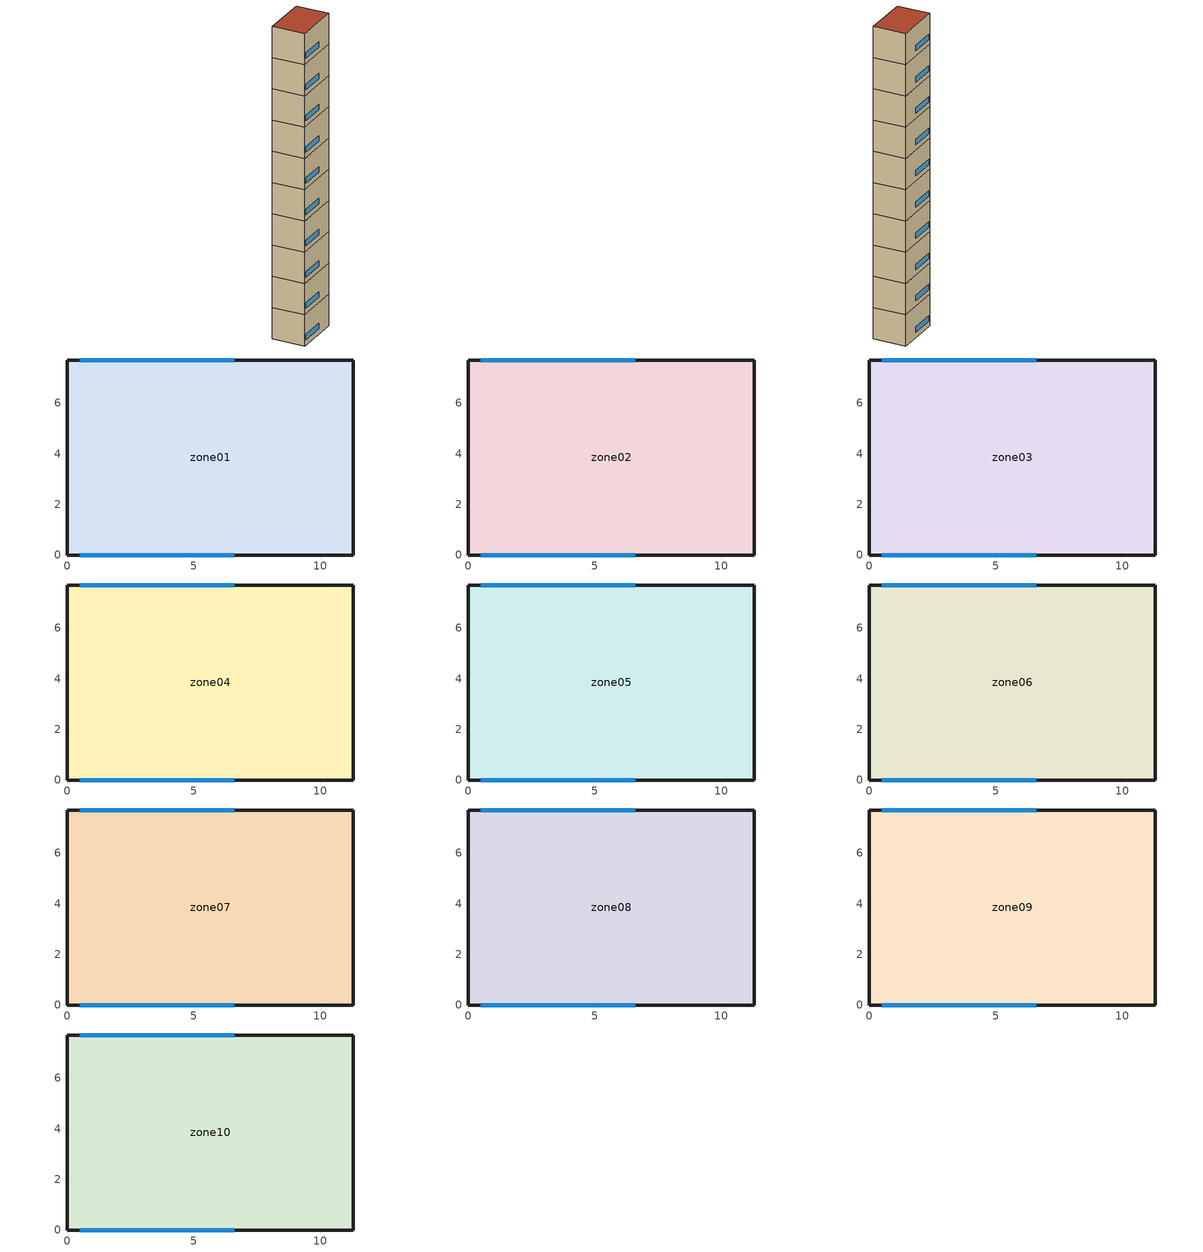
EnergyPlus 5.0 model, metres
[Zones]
zone01
 floor ground (GROUND_FLOOR): 11.3,7.7 11.3,0 0,0 0,7.7 z0
 wall outside (EXT_WALL): 11.3,0 11.3,7.7 0,7.7 0,0 11.3,0 z0:7.3
 window (EXT_WINDOW1): 0.5,0 6.6,0 / 6.6,7.7 0.5,7.7 z1.25:2.55
 ceiling to zone02 (ADJ_CEILING): 0,7.7 0,0 11.3,0 11.3,7.7 z7.3
zone02
 floor to zone01 (ADJ_CEILING): 11.3,7.7 11.3,0 0,0 0,7.7 z7.3
 wall outside (EXT_WALL): 11.3,0 11.3,7.7 0,7.7 0,0 11.3,0 z7.3:14.6
 window (EXT_WINDOW1): 0.5,0 6.6,0 / 6.6,7.7 0.5,7.7 z8.55:9.85
 ceiling to zone03 (ADJ_CEILING): 0,7.7 0,0 11.3,0 11.3,7.7 z14.6
zone03
 floor to zone02 (ADJ_CEILING): 11.3,7.7 11.3,0 0,0 0,7.7 z14.6
 wall outside (EXT_WALL): 11.3,0 11.3,7.7 0,7.7 0,0 11.3,0 z14.6:21.9
 window (EXT_WINDOW1): 0.5,0 6.6,0 / 6.6,7.7 0.5,7.7 z15.85:17.15
 ceiling to zone04 (ADJ_CEILING): 0,7.7 0,0 11.3,0 11.3,7.7 z21.9
zone04
 floor to zone03 (ADJ_CEILING): 11.3,7.7 11.3,0 0,0 0,7.7 z21.9
 wall outside (EXT_WALL): 11.3,0 11.3,7.7 0,7.7 0,0 11.3,0 z21.9:29.2
 window (EXT_WINDOW1): 0.5,0 6.6,0 / 6.6,7.7 0.5,7.7 z23.15:24.45
 ceiling to zone05 (ADJ_CEILING): 0,7.7 0,0 11.3,0 11.3,7.7 z29.2
zone05
 floor to zone04 (ADJ_CEILING): 11.3,7.7 11.3,0 0,0 0,7.7 z29.2
 wall outside (EXT_WALL): 11.3,0 11.3,7.7 0,7.7 0,0 11.3,0 z29.2:36.5
 window (EXT_WINDOW1): 0.5,0 6.6,0 / 6.6,7.7 0.5,7.7 z30.45:31.75
 ceiling to zone06 (ADJ_CEILING): 0,7.7 0,0 11.3,0 11.3,7.7 z36.5
zone06
 floor to zone05 (ADJ_CEILING): 11.3,7.7 11.3,0 0,0 0,7.7 z36.5
 wall outside (EXT_WALL): 11.3,0 11.3,7.7 0,7.7 0,0 11.3,0 z36.5:43.8
 window (EXT_WINDOW1): 0.5,0 6.6,0 / 6.6,7.7 0.5,7.7 z37.75:39.05
 ceiling to zone07 (ADJ_CEILING): 0,7.7 0,0 11.3,0 11.3,7.7 z43.8
zone07
 floor to zone06 (ADJ_CEILING): 11.3,7.7 11.3,0 0,0 0,7.7 z43.8
 wall outside (EXT_WALL): 11.3,0 11.3,7.7 0,7.7 0,0 11.3,0 z43.8:51.1
 window (EXT_WINDOW1): 0.5,0 6.6,0 / 6.6,7.7 0.5,7.7 z45.05:46.35
 ceiling to zone08 (ADJ_CEILING): 0,7.7 0,0 11.3,0 11.3,7.7 z51.1
zone08
 floor to zone07 (ADJ_CEILING): 11.3,7.7 11.3,0 0,0 0,7.7 z51.1
 wall outside (EXT_WALL): 11.3,0 11.3,7.7 0,7.7 0,0 11.3,0 z51.1:58.4
 window (EXT_WINDOW1): 0.5,0 6.6,0 / 6.6,7.7 0.5,7.7 z52.35:53.65
 ceiling to zone09 (ADJ_CEILING): 0,7.7 0,0 11.3,0 11.3,7.7 z58.4
zone09
 floor to zone08 (ADJ_CEILING): 11.3,7.7 11.3,0 0,0 0,7.7 z58.4
 wall outside (EXT_WALL): 11.3,0 11.3,7.7 0,7.7 0,0 11.3,0 z58.4:65.7
 window (EXT_WINDOW1): 0.5,0 6.6,0 / 6.6,7.7 0.5,7.7 z59.65:60.95
 ceiling to zone10 (ADJ_CEILING): 0,7.7 0,0 11.3,0 11.3,7.7 z65.7
zone10
 floor to zone09 (ADJ_CEILING): 11.3,7.7 11.3,0 0,0 0,7.7 z65.7
 wall outside (EXT_WALL): 11.3,0 11.3,7.7 0,7.7 0,0 11.3,0 z65.7:73
 window (EXT_WINDOW1): 0.5,0 6.6,0 / 6.6,7.7 0.5,7.7 z66.95:68.25
 roof outside (EXT_ROOF): 0,7.7 0,0 11.3,0 11.3,7.7 z73
[Building]
TRNSYS18: North Axis {deg}=0; Terrain=City; Loads Convergence Tolerance Value=0; Temperature Convergence Tolerance Value {deltaC}=0; Solar Distribution=FullInteriorAndExterior; Maximum Number of Warmup Days=0
[Site:Location]
not used: Latitude {deg}=0; Longitude {deg}=0; Time Zone {hr}=0; Elevation {m}=0
[Construction]
GROUND_FLOOR; EXT_WALL; EXT_ROOF; ADJ_CEILING; EXT_WINDOW1: 
[WindowProperty:ShadingControl]
ESHADE=0; ISHADE=INPUT 1*MAX_ISHADE : SHADECNTRL=ISHADE_INTERNAL
[SurfaceProperty:OtherSideCoefficients]
BOUNDARY=IDENTICAL; BOUNDARY=INPUT 1*TBOUNDARY; BOUNDARY=INPUT 1*TBOUNDARY_2; BOUNDARY=INPUT 1*TBOUNDARY_3; BOUNDARY=INPUT 1*TGROUND; BOUNDARY=20; BOUNDARY=15
[Zone] Multiplier=1
zone01; zone02; zone03; zone04; zone05; zone06; zone07; zone08; zone09; zone10
